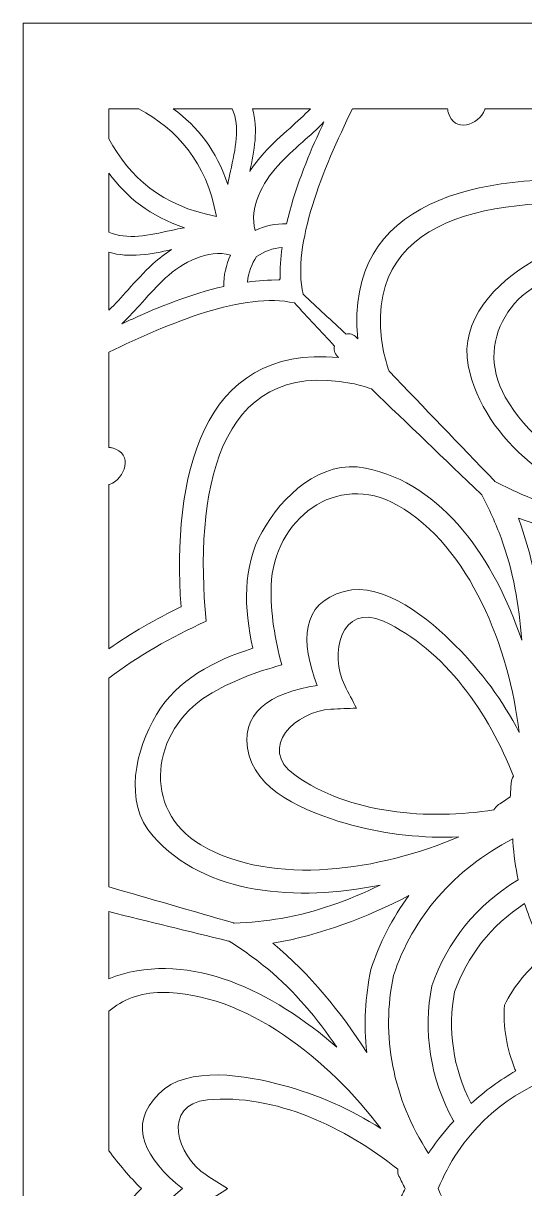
# Model space of a CAD drawing. Extents: x -175 to 692, y -400 to 112.
# Drawn here: x 324.8 to 360, y -113.3 to -31.5 of the extents above; entities that cross this region are included whole.
import ezdxf

# ---------------------------------------------------------------- set-up
doc = ezdxf.new("R2010")
doc.units = 0
doc.header["$MEASUREMENT"] = 0
doc.layers.add('Layer 1', color=7, linetype='Continuous', lineweight=0)

msp = doc.modelspace()

# ---------------------------------------------------------------- linework, layer by layer
at = {"layer": 'Layer 1'}
for points, knots in [([(477.9548339843749, -31.52850341796875), (477.9548339843749, -31.52850341796875), (476.6378173828124, -31.52850341796875), (476.6378173828124, -31.52850341796875), (476.6378173828124, -31.52850341796875), (471.6751708984374, -31.52850341796875), (471.6751708984374, -31.52850341796875), (471.6751708984374, -31.52850341796875), (470.9760131835937, -31.52850341796875), (470.9760131835937, -31.52850341796875), (470.9760131835937, -31.52850341796875), (465.9009399414062, -31.52850341796875), (465.9009399414062, -31.52850341796875), (465.9009399414062, -31.52850341796875), (464.5816040039062, -31.52850341796875), (464.5816040039062, -31.52850341796875), (464.5816040039062, -31.52850341796875), (464.1192016601562, -31.52850341796875), (464.1192016601562, -31.52850341796875), (464.1192016601562, -31.52850341796875), (462.3040161132812, -31.52850341796875), (462.3040161132812, -31.52850341796875), (462.3040161132812, -31.52850341796875), (461.60302734375, -31.52850341796875), (461.60302734375, -31.52850341796875), (461.60302734375, -31.52850341796875), (460.1153564453125, -31.52850341796875), (460.1153564453125, -31.52850341796875), (460.1153564453125, -31.52850341796875), (448.224853515625, -31.52850341796875), (448.224853515625, -31.52850341796875), (448.224853515625, -31.52850341796875), (445.6570434570312, -31.52850341796875), (445.6570434570312, -31.52850341796875), (445.6570434570312, -31.52850341796875), (437.7410278320312, -31.52850341796875), (437.7410278320312, -31.52850341796875), (437.7410278320312, -31.52850341796875), (431.7557373046875, -31.52850341796875), (431.7557373046875, -31.52850341796875), (431.7557373046875, -31.52850341796875), (429.1141967773437, -31.52850341796875), (429.1141967773437, -31.52850341796875), (429.1141967773437, -31.52850341796875), (427.935546875, -31.52850341796875), (427.935546875, -31.52850341796875), (427.935546875, -31.52850341796875), (426.8157348632812, -31.52850341796875), (426.8157348632812, -31.52850341796875), (426.8157348632812, -31.52850341796875), (424.8716430664062, -31.52850341796875), (424.8716430664062, -31.52850341796875), (424.8716430664062, -31.52850341796875), (409.9508666992187, -31.52850341796875), (409.9508666992187, -31.52850341796875), (409.9508666992187, -31.52850341796875), (406.7953491210937, -31.52850341796875), (406.7953491210937, -31.52850341796875), (406.7953491210937, -31.52850341796875), (406.4332885742187, -31.52850341796875), (406.4332885742187, -31.52850341796875), (406.4332885742187, -31.52850341796875), (403.27783203125, -31.52850341796875), (403.27783203125, -31.52850341796875), (403.27783203125, -31.52850341796875), (388.3571166992187, -31.52850341796875), (388.3571166992187, -31.52850341796875), (388.3571166992187, -31.52850341796875), (386.4130249023438, -31.52850341796875), (386.4130249023438, -31.52850341796875), (386.4130249023438, -31.52850341796875), (385.2931518554687, -31.52850341796875), (385.2931518554687, -31.52850341796875), (385.2931518554687, -31.52850341796875), (384.114501953125, -31.52850341796875), (384.114501953125, -31.52850341796875), (384.114501953125, -31.52850341796875), (381.472900390625, -31.52850341796875), (381.472900390625, -31.52850341796875), (381.472900390625, -31.52850341796875), (375.4876098632812, -31.52850341796875), (375.4876098632812, -31.52850341796875), (375.4876098632812, -31.52850341796875), (367.5716552734375, -31.52850341796875), (367.5716552734375, -31.52850341796875), (367.5716552734375, -31.52850341796875), (365.0037841796875, -31.52850341796875), (365.0037841796875, -31.52850341796875), (365.0037841796875, -31.52850341796875), (353.1133422851563, -31.52850341796875), (353.1133422851563, -31.52850341796875), (353.1133422851563, -31.52850341796875), (351.6256713867187, -31.52850341796875), (351.6256713867187, -31.52850341796875), (351.6256713867187, -31.52850341796875), (350.9246215820312, -31.52850341796875), (350.9246215820312, -31.52850341796875), (350.9246215820312, -31.52850341796875), (349.1094360351563, -31.52850341796875), (349.1094360351563, -31.52850341796875), (349.1094360351563, -31.52850341796875), (348.6470336914063, -31.52850341796875), (348.6470336914063, -31.52850341796875), (348.6470336914063, -31.52850341796875), (347.3279418945312, -31.52850341796875), (347.3279418945312, -31.52850341796875), (347.3279418945312, -31.52850341796875), (342.2523803710938, -31.52850341796875), (342.2523803710938, -31.52850341796875), (342.2523803710938, -31.52850341796875), (341.5540771484375, -31.52850341796875), (341.5540771484375, -31.52850341796875), (341.5540771484375, -31.52850341796875), (336.590576171875, -31.52850341796875), (336.590576171875, -31.52850341796875), (336.590576171875, -31.52850341796875), (335.2736206054688, -31.52850341796875), (335.2736206054688, -31.52850341796875), (335.2736206054688, -31.52850341796875), (324.8226318359375, -31.52850341796875), (324.8226318359375, -31.52850341796875), (324.8226318359375, -31.52850341796875), (324.8226318359375, -41.98126220703125), (324.8226318359375, -41.98126220703125), (324.8226318359375, -41.98126220703125), (324.8226318359375, -43.29833984375), (324.8226318359375, -43.29833984375), (324.8226318359375, -43.29833984375), (324.8226318359375, -48.26263427734375), (324.8226318359375, -48.26263427734375), (324.8226318359375, -48.26263427734375), (324.8226318359375, -48.95550537109375), (324.8226318359375, -48.95550537109375), (324.8226318359375, -48.95550537109375), (324.8226318359375, -54.03546142578125), (324.8226318359375, -54.03546142578125), (324.8226318359375, -54.03546142578125), (324.8226318359375, -55.363525390625), (324.8226318359375, -55.363525390625), (324.8226318359375, -55.363525390625), (324.8226318359375, -55.8160400390625), (324.8226318359375, -55.8160400390625), (324.8226318359375, -55.8160400390625), (324.8226318359375, -57.63134765625), (324.8226318359375, -57.63134765625), (324.8226318359375, -57.63134765625), (324.8226318359375, -58.333740234375), (324.8226318359375, -58.333740234375), (324.8226318359375, -58.333740234375), (324.8226318359375, -59.8214111328125), (324.8226318359375, -59.8214111328125), (324.8226318359375, -59.8214111328125), (324.8226318359375, -71.71142578125), (324.8226318359375, -71.71142578125), (324.8226318359375, -71.71142578125), (324.8226318359375, -74.27880859375), (324.8226318359375, -74.27880859375), (324.8226318359375, -74.27880859375), (324.8226318359375, -82.191162109375), (324.8226318359375, -82.191162109375), (324.8226318359375, -82.191162109375), (324.8226318359375, -88.18408203125001), (324.8226318359375, -88.18408203125001), (324.8226318359375, -88.18408203125001), (324.8226318359375, -90.822265625), (324.8226318359375, -90.822265625), (324.8226318359375, -90.822265625), (324.8226318359375, -92.00097656249999), (324.8226318359375, -92.00097656249999), (324.8226318359375, -92.00097656249999), (324.8226318359375, -93.11944580078124), (324.8226318359375, -93.11944580078124), (324.8226318359375, -93.11944580078124), (324.8226318359375, -95.06341552734374), (324.8226318359375, -95.06341552734374), (324.8226318359375, -95.06341552734374), (324.8226318359375, -109.98779296875), (324.8226318359375, -109.98779296875), (324.8226318359375, -109.98779296875), (324.8226318359375, -113.1428833007812), (324.8226318359375, -113.1428833007812), (324.8226318359375, -113.1428833007812), (324.8226318359375, -113.5004272460937), (324.8226318359375, -113.5004272460937), (324.8226318359375, -113.5004272460937), (324.8226318359375, -116.6556396484375), (324.8226318359375, -116.6556396484375), (324.8226318359375, -116.6556396484375), (324.8226318359375, -131.5799560546875), (324.8226318359375, -131.5799560546875), (324.8226318359375, -131.5799560546875), (324.8226318359375, -133.5239868164062), (324.8226318359375, -133.5239868164062), (324.8226318359375, -133.5239868164062), (324.8226318359375, -134.6424560546875), (324.8226318359375, -134.6424560546875), (324.8226318359375, -134.6424560546875), (324.8226318359375, -135.8212280273437), (324.8226318359375, -135.8212280273437), (324.8226318359375, -135.8212280273437), (324.8226318359375, -138.4593505859375), (324.8226318359375, -138.4593505859375), (324.8226318359375, -138.4593505859375), (324.8226318359375, -144.4522094726562), (324.8226318359375, -144.4522094726562), (324.8226318359375, -144.4522094726562), (324.8226318359375, -152.3645629882812), (324.8226318359375, -152.3645629882812), (324.8226318359375, -152.3645629882812), (324.8226318359375, -154.9320068359375), (324.8226318359375, -154.9320068359375), (324.8226318359375, -154.9320068359375), (324.8226318359375, -166.822021484375), (324.8226318359375, -166.822021484375), (324.8226318359375, -166.822021484375), (324.8226318359375, -168.3095703125), (324.8226318359375, -168.3095703125), (324.8226318359375, -168.3095703125), (324.8226318359375, -169.0120849609375), (324.8226318359375, -169.0120849609375), (324.8226318359375, -169.0120849609375), (324.8226318359375, -170.8272094726562), (324.8226318359375, -170.8272094726562), (324.8226318359375, -170.8272094726562), (324.8226318359375, -171.2891845703125), (324.8226318359375, -171.2891845703125), (324.8226318359375, -171.2891845703125), (324.8226318359375, -172.6072998046875), (324.8226318359375, -172.6072998046875), (324.8226318359375, -172.6072998046875), (324.8226318359375, -177.6876831054687), (324.8226318359375, -177.6876831054687), (324.8226318359375, -177.6876831054687), (324.8226318359375, -178.380615234375), (324.8226318359375, -178.380615234375), (324.8226318359375, -178.380615234375), (324.8226318359375, -183.34521484375), (324.8226318359375, -183.34521484375), (324.8226318359375, -183.34521484375), (324.8226318359375, -184.6723022460937), (324.8226318359375, -184.6723022460937), (324.8226318359375, -184.6723022460937), (324.8226318359375, -195.1185302734375), (324.8226318359375, -195.1185302734375), (324.8226318359375, -195.1185302734375), (335.273681640625, -195.1185302734375), (335.273681640625, -195.1185302734375), (335.273681640625, -195.1185302734375), (336.590576171875, -195.1185302734375), (336.590576171875, -195.1185302734375), (336.590576171875, -195.1185302734375), (341.551025390625, -195.1185302734375), (341.551025390625, -195.1185302734375), (341.551025390625, -195.1185302734375), (342.2598266601562, -195.1185302734375), (342.2598266601562, -195.1185302734375), (342.2598266601562, -195.1185302734375), (347.3278198242188, -195.1185302734375), (347.3278198242188, -195.1185302734375), (347.3278198242188, -195.1185302734375), (348.6467895507812, -195.1185302734375), (348.6467895507812, -195.1185302734375), (348.6467895507812, -195.1185302734375), (349.1112060546875, -195.1185302734375), (349.1112060546875, -195.1185302734375), (349.1112060546875, -195.1185302734375), (350.9263305664063, -195.1185302734375), (350.9263305664063, -195.1185302734375), (350.9263305664063, -195.1185302734375), (351.623779296875, -195.1185302734375), (351.623779296875, -195.1185302734375), (351.623779296875, -195.1185302734375), (353.1114501953125, -195.1185302734375), (353.1114501953125, -195.1185302734375), (353.1114501953125, -195.1185302734375), (365.0033569335938, -195.1185302734375), (365.0033569335938, -195.1185302734375), (365.0033569335938, -195.1185302734375), (367.5719604492187, -195.1185302734375), (367.5719604492187, -195.1185302734375), (367.5719604492187, -195.1185302734375), (375.496826171875, -195.1185302734375), (375.496826171875, -195.1185302734375), (375.496826171875, -195.1185302734375), (381.4638061523437, -195.1185302734375), (381.4638061523437, -195.1185302734375), (381.4638061523437, -195.1185302734375), (384.1137084960937, -195.1185302734375), (384.1137084960937, -195.1185302734375), (384.1137084960937, -195.1185302734375), (385.2919921875, -195.1185302734375), (385.2919921875, -195.1185302734375), (385.2919921875, -195.1185302734375), (386.4151000976562, -195.1185302734375), (386.4151000976562, -195.1185302734375), (386.4151000976562, -195.1185302734375), (388.3595581054688, -195.1185302734375), (388.3595581054688, -195.1185302734375), (388.3595581054688, -195.1185302734375), (403.2716674804687, -195.1185302734375), (403.2716674804687, -195.1185302734375), (403.2716674804687, -195.1185302734375), (406.4277954101562, -195.1185302734375), (406.4277954101562, -195.1185302734375), (406.4277954101562, -195.1185302734375), (406.8008422851562, -195.1185302734375), (406.8008422851562, -195.1185302734375), (406.8008422851562, -195.1185302734375), (409.9569702148437, -195.1185302734375), (409.9569702148437, -195.1185302734375), (409.9569702148437, -195.1185302734375), (424.8692016601562, -195.1185302734375), (424.8692016601562, -195.1185302734375), (424.8692016601562, -195.1185302734375), (426.8136596679688, -195.1185302734375), (426.8136596679688, -195.1185302734375), (426.8136596679688, -195.1185302734375), (427.9366455078124, -195.1185302734375), (427.9366455078124, -195.1185302734375), (427.9366455078124, -195.1185302734375), (429.1150512695312, -195.1185302734375), (429.1150512695312, -195.1185302734375), (429.1150512695312, -195.1185302734375), (431.7648315429687, -195.1185302734375), (431.7648315429687, -195.1185302734375), (431.7648315429687, -195.1185302734375), (437.7318725585937, -195.1185302734375), (437.7318725585937, -195.1185302734375), (437.7318725585937, -195.1185302734375), (445.65673828125, -195.1185302734375), (445.65673828125, -195.1185302734375), (445.65673828125, -195.1185302734375), (448.2252807617187, -195.1185302734375), (448.2252807617187, -195.1185302734375), (448.2252807617187, -195.1185302734375), (460.1172485351562, -195.1185302734375), (460.1172485351562, -195.1185302734375), (460.1172485351562, -195.1185302734375), (461.6049194335937, -195.1185302734375), (461.6049194335937, -195.1185302734375), (461.6049194335937, -195.1185302734375), (462.3023071289062, -195.1185302734375), (462.3023071289062, -195.1185302734375), (462.3023071289062, -195.1185302734375), (464.1175537109375, -195.1185302734375), (464.1175537109375, -195.1185302734375), (464.1175537109375, -195.1185302734375), (464.5819091796875, -195.1185302734375), (464.5819091796875, -195.1185302734375), (464.5819091796875, -195.1185302734375), (465.9010620117187, -195.1185302734375), (465.9010620117187, -195.1185302734375), (465.9010620117187, -195.1185302734375), (470.9685668945312, -195.1185302734375), (470.9685668945312, -195.1185302734375), (470.9685668945312, -195.1185302734375), (471.6782836914062, -195.1185302734375), (471.6782836914062, -195.1185302734375), (471.6782836914062, -195.1185302734375), (476.6381225585937, -195.1185302734375), (476.6381225585937, -195.1185302734375), (476.6381225585937, -195.1185302734375), (477.955078125, -195.1185302734375), (477.955078125, -195.1185302734375), (477.955078125, -195.1185302734375), (488.4126586914062, -195.1185302734375), (488.4126586914062, -195.1185302734375), (488.4126586914062, -195.1185302734375), (488.4126586914062, -184.671875), (488.4126586914062, -184.671875), (488.4126586914062, -184.671875), (488.4126586914062, -183.3447875976562), (488.4126586914062, -183.3447875976562), (488.4126586914062, -183.3447875976562), (488.4126586914062, -178.3880004882812), (488.4126586914062, -178.3880004882812), (488.4126586914062, -178.3880004882812), (488.4126586914062, -177.67431640625), (488.4126586914062, -177.67431640625), (488.4126586914062, -177.67431640625), (488.4126586914062, -172.6073608398437), (488.4126586914062, -172.6073608398437), (488.4126586914062, -172.6073608398437), (488.4126586914062, -171.2896118164062), (488.4126586914062, -171.2896118164062), (488.4126586914062, -171.2896118164062), (488.4126586914062, -170.82421875), (488.4126586914062, -170.82421875), (488.4126586914062, -170.82421875), (488.4126586914062, -169.009033203125), (488.4126586914062, -169.009033203125), (488.4126586914062, -169.009033203125), (488.4126586914062, -168.3130493164062), (488.4126586914062, -168.3130493164062), (488.4126586914062, -168.3130493164062), (488.4126586914062, -166.8253784179687), (488.4126586914062, -166.8253784179687), (488.4126586914062, -166.8253784179687), (488.4126586914062, -154.932861328125), (488.4126586914062, -154.932861328125), (488.4126586914062, -154.932861328125), (488.4126586914062, -152.364013671875), (488.4126586914062, -152.364013671875), (488.4126586914062, -152.364013671875), (488.4126586914062, -144.4352416992187), (488.4126586914062, -144.4352416992187), (488.4126586914062, -144.4352416992187), (488.4126586914062, -138.4760131835937), (488.4126586914062, -138.4760131835937), (488.4126586914062, -138.4760131835937), (488.4126586914062, -135.8226928710937), (488.4126586914062, -135.8226928710937), (488.4126586914062, -135.8226928710937), (488.4126586914062, -134.64453125), (488.4126586914062, -134.64453125), (488.4126586914062, -134.64453125), (488.4126586914062, -133.5202026367187), (488.4126586914062, -133.5202026367187), (488.4126586914062, -133.5202026367187), (488.4126586914062, -131.5755004882812), (488.4126586914062, -131.5755004882812), (488.4126586914062, -131.5755004882812), (488.4126586914062, -116.6668701171875), (488.4126586914062, -116.6668701171875), (488.4126586914062, -116.6668701171875), (488.4126586914062, -113.5104370117187), (488.4126586914062, -113.5104370117187), (488.4126586914062, -113.5104370117187), (488.4126586914062, -113.1329956054687), (488.4126586914062, -113.1329956054687), (488.4126586914062, -113.1329956054687), (488.4126586914062, -109.9765625), (488.4126586914062, -109.9765625), (488.4126586914062, -109.9765625), (488.4126586914062, -95.06787109375), (488.4126586914062, -95.06787109375), (488.4126586914062, -95.06787109375), (488.4126586914062, -93.12322998046875), (488.4126586914062, -93.12322998046875), (488.4126586914062, -93.12322998046875), (488.4126586914062, -91.9989013671875), (488.4126586914062, -91.9989013671875), (488.4126586914062, -91.9989013671875), (488.4126586914062, -90.82073974609375), (488.4126586914062, -90.82073974609375), (488.4126586914062, -90.82073974609375), (488.4126586914062, -88.16741943359375), (488.4126586914062, -88.16741943359375), (488.4126586914062, -88.16741943359375), (488.4126586914062, -82.20812988281251), (488.4126586914062, -82.20812988281251), (488.4126586914062, -82.20812988281251), (488.4126586914062, -74.27935791015625), (488.4126586914062, -74.27935791015625), (488.4126586914062, -74.27935791015625), (488.4126586914062, -71.71051025390625), (488.4126586914062, -71.71051025390625), (488.4126586914062, -71.71051025390625), (488.4126586914062, -59.8179931640625), (488.4126586914062, -59.8179931640625), (488.4126586914062, -59.8179931640625), (488.4126586914062, -58.330322265625), (488.4126586914062, -58.330322265625), (488.4126586914062, -58.330322265625), (488.4126586914062, -57.6343994140625), (488.4126586914062, -57.6343994140625), (488.4126586914062, -57.6343994140625), (488.4126586914062, -55.81915283203125), (488.4126586914062, -55.81915283203125), (488.4126586914062, -55.81915283203125), (488.4126586914062, -55.36328125), (488.4126586914062, -55.36328125), (488.4126586914062, -55.36328125), (488.4126586914062, -54.03515625), (488.4126586914062, -54.03515625), (488.4126586914062, -54.03515625), (488.4126586914062, -48.96923828125), (488.4126586914062, -48.96923828125), (488.4126586914062, -48.96923828125), (488.4126586914062, -48.2552490234375), (488.4126586914062, -48.2552490234375), (488.4126586914062, -48.2552490234375), (488.4126586914062, -43.29779052734375), (488.4126586914062, -43.29779052734375), (488.4126586914062, -43.29779052734375), (488.4126586914062, -41.98138427734375), (488.4126586914062, -41.98138427734375), (488.4126586914062, -41.98138427734375), (488.4126586914062, -31.52850341796875), (488.4126586914062, -31.52850341796875), (488.4126586914062, -31.52850341796875), (477.9548339843749, -31.52850341796875), (477.9548339843749, -31.52850341796875)], [0, 0, 0, 0, 1, 1, 1, 2, 2, 2, 3, 3, 3, 4, 4, 4, 5, 5, 5, 6, 6, 6, 7, 7, 7, 8, 8, 8, 9, 9, 9, 10, 10, 10, 11, 11, 11, 12, 12, 12, 13, 13, 13, 14, 14, 14, 15, 15, 15, 16, 16, 16, 17, 17, 17, 18, 18, 18, 19, 19, 19, 20, 20, 20, 21, 21, 21, 22, 22, 22, 23, 23, 23, 24, 24, 24, 25, 25, 25, 26, 26, 26, 27, 27, 27, 28, 28, 28, 29, 29, 29, 30, 30, 30, 31, 31, 31, 32, 32, 32, 33, 33, 33, 34, 34, 34, 35, 35, 35, 36, 36, 36, 37, 37, 37, 38, 38, 38, 39, 39, 39, 40, 40, 40, 41, 41, 41, 42, 42, 42, 43, 43, 43, 44, 44, 44, 45, 45, 45, 46, 46, 46, 47, 47, 47, 48, 48, 48, 49, 49, 49, 50, 50, 50, 51, 51, 51, 52, 52, 52, 53, 53, 53, 54, 54, 54, 55, 55, 55, 56, 56, 56, 57, 57, 57, 58, 58, 58, 59, 59, 59, 60, 60, 60, 61, 61, 61, 62, 62, 62, 63, 63, 63, 64, 64, 64, 65, 65, 65, 66, 66, 66, 67, 67, 67, 68, 68, 68, 69, 69, 69, 70, 70, 70, 71, 71, 71, 72, 72, 72, 73, 73, 73, 74, 74, 74, 75, 75, 75, 76, 76, 76, 77, 77, 77, 78, 78, 78, 79, 79, 79, 80, 80, 80, 81, 81, 81, 82, 82, 82, 83, 83, 83, 84, 84, 84, 85, 85, 85, 86, 86, 86, 87, 87, 87, 88, 88, 88, 89, 89, 89, 90, 90, 90, 91, 91, 91, 92, 92, 92, 93, 93, 93, 94, 94, 94, 95, 95, 95, 96, 96, 96, 97, 97, 97, 98, 98, 98, 99, 99, 99, 100, 100, 100, 101, 101, 101, 102, 102, 102, 103, 103, 103, 104, 104, 104, 105, 105, 105, 106, 106, 106, 107, 107, 107, 108, 108, 108, 109, 109, 109, 110, 110, 110, 111, 111, 111, 112, 112, 112, 113, 113, 113, 114, 114, 114, 115, 115, 115, 116, 116, 116, 117, 117, 117, 118, 118, 118, 119, 119, 119, 120, 120, 120, 121, 121, 121, 122, 122, 122, 123, 123, 123, 124, 124, 124, 125, 125, 125, 126, 126, 126, 127, 127, 127, 128, 128, 128, 129, 129, 129, 130, 130, 130, 131, 131, 131, 132, 132, 132, 133, 133, 133, 134, 134, 134, 135, 135, 135, 136, 136, 136, 137, 137, 137, 138, 138, 138, 139, 139, 139, 140, 140, 140, 141, 141, 141, 142, 142, 142, 143, 143, 143, 144, 144, 144, 145, 145, 145, 146, 146, 146, 147, 147, 147, 148, 148, 148, 149, 149, 149, 150, 150, 150, 151, 151, 151, 152, 152, 152, 153, 153, 153, 154, 154, 154, 155, 155, 155, 156, 156, 156, 157, 157, 157, 158, 158, 158, 159, 159, 159, 160, 160, 160, 161, 161, 161, 162, 162, 162, 163, 163, 163, 164, 164, 164, 164]), ([(330.8226318359375, -37.52850341796875), (330.8226318359375, -37.52850341796875), (332.9217529296875, -37.52850341796875), (332.9217529296875, -37.52850341796875), (335.6102905273437, -38.97454833984375), (337.647216796875, -41.2291259765625), (338.3736572265625, -45.0810546875), (338.3736572265625, -45.0810546875), (338.3735961914063, -45.08099365234374), (338.3735961914063, -45.08099365234374), (334.5230102539062, -44.35479736328125), (332.268798828125, -42.319091796875), (330.8226318359375, -39.63189697265625), (330.8226318359375, -39.63189697265625), (330.8226318359375, -37.52850341796875), (330.8226318359375, -37.52850341796875)], [0, 0, 0, 0, 1, 1, 1, 2, 2, 2, 3, 3, 3, 4, 4, 4, 5, 5, 5, 5]), ([(339.48046875, -37.52850341796875), (340.0413208007813, -38.79901123046875), (339.6987915039062, -40.37371826171875), (339.3569946289062, -41.902099609375), (339.3569946289062, -41.902099609375), (339.286865234375, -42.21697998046875), (339.286865234375, -42.21697998046875), (339.2393798828125, -42.43157958984375), (339.2071533203125, -42.6326904296875), (339.171142578125, -42.837158203125), (338.3782958984375, -40.451416015625), (337.0328369140625, -38.76776123046875), (335.3377685546875, -37.52850341796875), (335.3377685546875, -37.52850341796875), (339.48046875, -37.52850341796875), (339.48046875, -37.52850341796875)], [0, 0, 0, 0, 1, 1, 1, 2, 2, 2, 3, 3, 3, 4, 4, 4, 5, 5, 5, 5]), ([(344.965576171875, -37.52850341796875), (344.5179443359375, -37.98736572265625), (344.0347900390625, -38.4267578125), (343.5311889648438, -38.87744140625), (342.91943359375, -39.42529296875), (342.2869262695312, -39.99151611328125), (341.7142944335938, -40.61718749999999), (341.3250732421875, -41.04254150390625), (340.9884643554688, -41.48187255859375), (340.706787109375, -41.92822265624999), (341.02099609375, -40.5123291015625), (341.3154907226563, -38.96368408203125), (340.8897705078125, -37.52850341796875), (340.8897705078125, -37.52850341796875), (344.965576171875, -37.52850341796875), (344.965576171875, -37.52850341796875)], [0, 0, 0, 0, 1, 1, 1, 2, 2, 2, 3, 3, 3, 4, 4, 4, 5, 5, 5, 5]), ([(354.5867919921875, -37.52850341796875), (354.5963745117187, -37.60858154296875), (354.5966186523437, -37.683837890625), (354.6192016601562, -37.77032470703125), (355.013671875, -39.282470703125), (356.7893676757813, -38.6773681640625), (357.1903076171875, -37.58154296875), (357.1973266601562, -37.56231689453125), (357.1927490234375, -37.547119140625), (357.197998046875, -37.52850341796875), (357.197998046875, -37.52850341796875), (368.724609375, -37.52850341796875), (368.724609375, -37.52850341796875), (367.629638671875, -39.0914306640625), (366.6438598632812, -40.8212890625), (365.77734375, -42.59002685546875), (365.77734375, -42.59002685546875), (365.7796020507813, -42.5938720703125), (365.7796020507813, -42.5938720703125), (356.8261108398437, -41.9830322265625), (347.336181640625, -43.91522216796874), (348.2879028320312, -53.66656494140625), (348.2587280273437, -53.6361083984375), (348.2294921875, -53.605712890625), (348.2002563476563, -53.5753173828125), (347.9746704101562, -53.3404541015625), (347.7098999023437, -53.28875732421875), (347.4715576171875, -53.35003662109375), (346.4636840820312, -52.4150390625), (345.4558715820312, -51.48004150390625), (344.4480590820313, -50.54498291015625), (343.6600952148438, -47.025634765625), (345.8338012695313, -41.76397705078125), (347.909912109375, -37.52850341796875), (347.909912109375, -37.52850341796875), (354.5867919921875, -37.52850341796875), (354.5867919921875, -37.52850341796875)], [0, 0, 0, 0, 1, 1, 1, 2, 2, 2, 3, 3, 3, 4, 4, 4, 5, 5, 5, 6, 6, 6, 7, 7, 7, 8, 8, 8, 9, 9, 9, 10, 10, 10, 11, 11, 11, 12, 12, 12, 12]), ([(366.7923583984375, -44.3480224609375), (367.9071044921875, -41.921142578125), (369.2513427734375, -39.5205078125), (370.7874145507812, -37.52850341796875), (370.7874145507812, -37.52850341796875), (385.4307861328125, -37.52850341796875), (385.4307861328125, -37.52850341796875), (386.2740478515625, -40.44140624999999), (387.1173095703125, -43.354248046875), (387.9605102539063, -46.26715087890625), (387.9661254882813, -46.2864990234375), (387.9752197265625, -46.3018798828125), (387.9817504882812, -46.32025146484375), (387.9415283203125, -47.453369140625), (387.8244018554688, -48.5687255859375), (387.6431884765625, -49.62542724609375), (387.2283935546875, -52.04345703125), (386.38330078125, -54.352783203125), (385.3064575195313, -56.56866455078125), (386.4730224609375, -50.725830078125), (386.0352172851563, -44.32019042968749), (381.8636474609375, -40.62774658203125), (379.46484375, -38.50439453125), (375.7781372070312, -39.4215087890625), (373.3402099609375, -40.87017822265624), (370.8932495117188, -42.3240966796875), (369.5496826171875, -44.896728515625), (368.6868896484375, -47.62945556640625), (365.8888549804688, -47.01031494140624), (362.9891967773438, -46.8875732421875), (360.5065307617187, -48.2796630859375), (358.032958984375, -49.66668701171875), (355.3954467773437, -52.40087890625), (356.0348510742187, -55.5400390625), (357.1468505859375, -60.99884033203125), (362.4752197265625, -64.58087158203125), (368.1185302734375, -66.49200439453125), (365.6611328125, -66.31658935546875), (363.2387084960937, -65.89385986328125), (360.9373779296875, -65.0440673828125), (359.9315795898438, -64.67266845703125), (358.9071655273437, -64.2164306640625), (357.90576171875, -63.68475341796875), (357.8931274414062, -63.66986083984375), (357.8843383789063, -63.654296875), (357.8703002929688, -63.63970947265625), (355.4080200195313, -61.07696533203125), (352.9457397460938, -58.51434326171875), (350.4834594726562, -55.95159912109375), (350.3280639648437, -55.50567626953125), (350.1920166015625, -55.05035400390625), (350.0999755859375, -54.57513427734375), (348.2432250976562, -44.98846435546875), (358.0272827148438, -43.53100585937499), (366.7929077148437, -44.3489990234375), (366.7929077148437, -44.3489990234375), (366.7923583984375, -44.3480224609375), (366.7923583984375, -44.3480224609375)], [0, 0, 0, 0, 1, 1, 1, 2, 2, 2, 3, 3, 3, 4, 4, 4, 5, 5, 5, 6, 6, 6, 7, 7, 7, 8, 8, 8, 9, 9, 9, 10, 10, 10, 11, 11, 11, 12, 12, 12, 13, 13, 13, 14, 14, 14, 15, 15, 15, 16, 16, 16, 17, 17, 17, 18, 18, 18, 19, 19, 19, 19]), ([(342.6903686523437, -41.51025390625), (343.218505859375, -40.93304443359374), (343.7989501953125, -40.41333007812499), (344.4136352539063, -39.86328125), (344.9181518554687, -39.41168212890625), (345.4287719726563, -38.94744873046875), (345.913330078125, -38.4505615234375), (345.793701171875, -38.709716796875), (345.674072265625, -38.9688720703125), (345.5543823242188, -39.22802734375), (344.7579956054688, -40.95281982421875), (343.83203125, -43.25085449218749), (343.2919311523438, -45.5931396484375), (342.5144653320312, -45.58300781249999), (341.7662353515625, -45.75042724609375), (341.089111328125, -46.06298828125), (340.6505126953125, -44.48577880859375), (341.6040649414063, -42.69769287109375), (342.6903686523437, -41.51025390625)], [0, 0, 0, 0, 1, 1, 1, 2, 2, 2, 3, 3, 3, 4, 4, 4, 5, 5, 5, 6, 6, 6, 6]), ([(381.9192504882813, -62.09002685546875), (382.0325317382812, -59.57647705078125), (381.7651977539063, -57.0928955078125), (381.0944213867188, -54.58544921875), (380.4391479492188, -52.13543701171875), (379.0377807617188, -48.1319580078125), (376.241455078125, -47.38262939453124), (373.1741943359375, -46.56079101562499), (371.809326171875, -48.8887939453125), (371.2965087890625, -52.14947509765625), (368.2163696289062, -50.9632568359375), (365.5177612304687, -50.98126220703125), (364.6959228515625, -54.04852294921875), (363.9465942382813, -56.8448486328125), (366.7130737304688, -60.0601806640625), (368.5072021484375, -61.85272216796875), (370.3433837890625, -63.687255859375), (372.3604125976562, -65.16058349609375), (374.5938720703125, -66.31927490234375), (368.6846313476562, -65.6011962890625), (361.55908203125, -62.8955078125), (358.6365356445313, -57.76348876953125), (356.2154541015625, -53.51202392578125), (359.6600341796875, -49.06298828125), (364.29248046875, -48.92218017578125), (366.2232055664063, -48.86346435546875), (368.0538330078125, -49.177978515625), (369.8595581054687, -49.66058349609375), (369.8595581054687, -49.66058349609375), (369.859619140625, -49.66058349609375), (369.859619140625, -49.66058349609375), (370.344482421875, -47.85546875), (370.9874267578125, -46.11285400390625), (372.003662109375, -44.4700927734375), (374.4418334960938, -40.52874755859375), (380.01708984375, -39.7701416015625), (382.4884033203125, -43.9925537109375), (385.4716186523437, -49.089599609375), (384.2520141601562, -56.61346435546875), (381.9192504882813, -62.09002685546875)], [0, 0, 0, 0, 1, 1, 1, 2, 2, 2, 3, 3, 3, 4, 4, 4, 5, 5, 5, 6, 6, 6, 7, 7, 7, 8, 8, 8, 9, 9, 9, 10, 10, 10, 11, 11, 11, 12, 12, 12, 13, 13, 13, 13]), ([(336.1295166015625, -45.87841796874999), (335.9251708984375, -45.91448974609375), (335.72412109375, -45.94677734374999), (335.5096435546875, -45.9942626953125), (335.5096435546875, -45.9942626953125), (335.1947021484375, -46.0643310546875), (335.1947021484375, -46.0643310546875), (333.6669311523437, -46.40576171874999), (332.0932006835938, -46.7486572265625), (330.8226318359375, -46.18841552734375), (330.8226318359375, -46.18841552734375), (330.8226318359375, -42.04730224609375), (330.8226318359375, -42.04730224609375), (332.0616455078125, -43.74139404296875), (333.744873046875, -45.0859375), (336.1295166015625, -45.87841796874999)], [0, 0, 0, 0, 1, 1, 1, 2, 2, 2, 3, 3, 3, 4, 4, 4, 5, 5, 5, 5]), ([(330.8226318359375, -47.59759521484375), (332.2571411132813, -48.0225830078125), (333.8052368164063, -47.728271484375), (335.2208862304688, -47.4141845703125), (334.7747802734375, -47.69586181640625), (334.335205078125, -48.03240966796875), (333.9100952148438, -48.421630859375), (333.2841186523438, -48.99432373046875), (332.7178955078125, -49.62677001953125), (332.1700439453125, -50.238525390625), (331.7198486328125, -50.7415771484375), (331.2809448242187, -51.22430419921875), (330.8226318359375, -51.6715087890625), (330.8226318359375, -51.6715087890625), (330.8226318359375, -47.59759521484375), (330.8226318359375, -47.59759521484375)], [0, 0, 0, 0, 1, 1, 1, 2, 2, 2, 3, 3, 3, 4, 4, 4, 5, 5, 5, 5]), ([(339.3555297851563, -47.7965087890625), (339.0430297851562, -48.4736328125), (338.8756103515625, -49.22186279296875), (338.8857421875, -49.999267578125), (336.5435180664062, -50.53936767578125), (334.2454833984375, -51.46533203125), (332.5206298828125, -52.26171875), (332.261474609375, -52.38134765625), (332.0023193359375, -52.50103759765625), (331.7431640625, -52.62066650390625), (332.2401123046875, -52.1361083984375), (332.7042846679688, -51.62554931640625), (333.1558837890625, -51.12103271484375), (333.7059936523437, -50.50634765625), (334.2257080078125, -49.9259033203125), (334.80322265625, -49.39776611328125), (335.9902954101563, -48.3114013671875), (337.7786865234375, -47.358154296875), (339.3555297851563, -47.7965087890625)], [0, 0, 0, 0, 1, 1, 1, 2, 2, 2, 3, 3, 3, 4, 4, 4, 5, 5, 5, 6, 6, 6, 6]), ([(341.1922607421875, -47.899658203125), (341.70654296875, -47.53564453125), (342.3214111328125, -47.3167724609375), (342.9818115234375, -47.26336669921875), (342.8761596679688, -48.0164794921875), (342.8215942382812, -48.76116943359375), (342.8394165039062, -49.4794921875), (342.820556640625, -49.48291015625), (342.8015747070312, -49.48565673828125), (342.7830810546875, -49.49041748046875), (342.7783203125, -49.50897216796875), (342.7755737304687, -49.52789306640625), (342.7720947265625, -49.5467529296875), (342.0537719726563, -49.5289306640625), (341.30908203125, -49.58349609375), (340.5560302734375, -49.68914794921875), (340.6094360351563, -49.02874755859375), (340.8282470703125, -48.4139404296875), (341.1922607421875, -47.899658203125)], [0, 0, 0, 0, 1, 1, 1, 2, 2, 2, 3, 3, 3, 4, 4, 4, 5, 5, 5, 6, 6, 6, 6]), ([(330.8226318359375, -63.9051513671875), (330.8407592773438, -63.9000244140625), (330.85546875, -63.904541015625), (330.8741455078125, -63.897705078125), (331.969970703125, -63.4967041015625), (332.5750732421875, -61.72100830078125), (331.06298828125, -61.3265380859375), (330.97705078125, -61.30413818359375), (330.9022827148437, -61.303955078125), (330.8226318359375, -61.2943115234375), (330.8226318359375, -61.2943115234375), (330.8226318359375, -54.61663818359375), (330.8226318359375, -54.61663818359375), (335.0579223632812, -52.540771484375), (340.3187866210938, -50.36761474609375), (343.837646484375, -51.1553955078125), (344.7726440429688, -52.16326904296875), (345.7076416015625, -53.17108154296875), (346.6426391601562, -54.178955078125), (346.5813598632812, -54.41729736328125), (346.6331176757813, -54.6820068359375), (346.867919921875, -54.90765380859375), (346.8983154296875, -54.9368896484375), (346.9287109375, -54.966064453125), (346.9591064453125, -54.99530029296875), (337.207763671875, -54.04364013671875), (335.275634765625, -63.533447265625), (335.886474609375, -72.48699951171875), (335.886474609375, -72.48699951171875), (335.8826293945313, -72.4847412109375), (335.8826293945313, -72.4847412109375), (334.114501953125, -73.3509521484375), (332.3851928710937, -74.33636474609375), (330.8226318359375, -75.430908203125), (330.8226318359375, -75.430908203125), (330.8226318359375, -63.9051513671875), (330.8226318359375, -63.9051513671875)], [0, 0, 0, 0, 1, 1, 1, 2, 2, 2, 3, 3, 3, 4, 4, 4, 5, 5, 5, 6, 6, 6, 7, 7, 7, 8, 8, 8, 9, 9, 9, 10, 10, 10, 11, 11, 11, 12, 12, 12, 12]), ([(356.932373046875, -64.57763671875), (356.9468994140625, -64.5916748046875), (356.9624633789063, -64.60040283203125), (356.9773559570312, -64.613037109375), (357.509033203125, -65.61444091796875), (357.9652709960937, -66.63897705078125), (358.336669921875, -67.64471435546875), (359.1865234375, -69.94610595703125), (359.6093139648437, -72.36859130859375), (359.78466796875, -74.8260498046875), (357.87353515625, -69.18267822265625), (354.29150390625, -63.85418701171875), (348.8326416015625, -62.7421875), (345.6935424804687, -62.102783203125), (342.9593505859375, -64.7403564453125), (341.5723266601562, -67.21392822265625), (340.18017578125, -69.696533203125), (340.3029174804688, -72.59625244140625), (340.922119140625, -75.39422607421875), (338.1893920898438, -76.25701904296875), (335.6167602539063, -77.60064697265625), (334.162841796875, -80.04754638671874), (332.714111328125, -82.48553466796876), (331.7970581054688, -86.17218017578125), (333.9203491210938, -88.57104492187501), (337.61279296875, -92.74255371093749), (344.0184326171875, -93.18041992187501), (349.8612670898438, -92.01385498046875), (347.6453857421875, -93.09069824218751), (345.3360595703125, -93.93579101562499), (342.9180908203125, -94.35052490234374), (341.861328125, -94.53173828125001), (340.7460327148438, -94.64886474609375), (339.6129150390625, -94.6890869140625), (339.5945434570312, -94.68255615234374), (339.5792236328125, -94.6734619140625), (339.5597534179688, -94.66784667968751), (336.6474609375, -93.82476806640625), (333.7349853515625, -92.98162841796875), (330.8226318359375, -92.13854980468751), (330.8226318359375, -92.13854980468751), (330.8226318359375, -77.49365234375), (330.8226318359375, -77.49365234375), (332.8143310546875, -75.95806884765625), (335.21435546875, -74.61419677734375), (337.6406860351563, -73.499755859375), (337.6406860351563, -73.499755859375), (337.6416015625, -73.500244140625), (337.6416015625, -73.500244140625), (336.8236694335938, -64.734619140625), (338.2811279296875, -54.9505615234375), (347.8677368164063, -56.80731201171875), (348.3429565429688, -56.89935302734375), (348.79833984375, -57.035400390625), (349.2442626953125, -57.1907958984375), (351.8069458007813, -59.65313720703125), (354.3696899414062, -62.1153564453125), (356.932373046875, -64.57763671875)], [0, 0, 0, 0, 1, 1, 1, 2, 2, 2, 3, 3, 3, 4, 4, 4, 5, 5, 5, 6, 6, 6, 7, 7, 7, 8, 8, 8, 9, 9, 9, 10, 10, 10, 11, 11, 11, 12, 12, 12, 13, 13, 13, 14, 14, 14, 15, 15, 15, 16, 16, 16, 17, 17, 17, 18, 18, 18, 19, 19, 19, 19]), ([(342.2147827148438, -70.99981689453125), (342.3556518554688, -66.36737060546875), (346.8046264648438, -62.92279052734375), (351.05615234375, -65.3438720703125), (356.1881713867188, -68.26641845703125), (358.893798828125, -75.3919677734375), (359.6118774414062, -81.30120849609374), (358.4532470703125, -79.06781005859375), (356.9799194335938, -77.05078125), (355.1453857421875, -75.21453857421875), (353.352783203125, -73.42047119140625), (350.137451171875, -70.65399169921875), (347.3411865234375, -71.40325927734375), (344.2738647460938, -72.22509765625), (344.255859375, -74.9237060546875), (345.4420776367188, -78.00390625), (342.181396484375, -78.5167236328125), (339.8534545898438, -79.881591796875), (340.67529296875, -82.94885253906249), (341.424560546875, -85.74517822265624), (345.4280395507812, -87.14648437500001), (347.8780517578125, -87.80181884765625), (350.3855590820312, -88.47253417968749), (352.8690795898437, -88.73986816406249), (355.3826293945312, -88.62664794921874), (349.9060668945312, -90.95941162109374), (342.3822631835938, -92.17901611328125), (337.2852172851562, -89.19580078124999), (333.0628051757813, -86.72442626953126), (333.8213500976562, -81.14923095703124), (337.7627563476563, -78.71099853515625), (339.405517578125, -77.69476318359375), (341.1480712890625, -77.05181884765625), (342.9531860351563, -76.56695556640625), (342.9531860351563, -76.56695556640625), (342.9533081054688, -76.56695556640625), (342.9533081054688, -76.56695556640625), (342.4706420898437, -74.76123046875), (342.1561279296875, -72.93060302734375), (342.2147827148438, -70.99981689453125)], [0, 0, 0, 0, 1, 1, 1, 2, 2, 2, 3, 3, 3, 4, 4, 4, 5, 5, 5, 6, 6, 6, 7, 7, 7, 8, 8, 8, 9, 9, 9, 10, 10, 10, 11, 11, 11, 12, 12, 12, 13, 13, 13, 13]), ([(364.5935668945313, -71.3009033203125), (363.273681640625, -72.74639892578125), (362.206787109375, -74.39300537109375), (361.4275512695312, -76.18609619140625), (361.2676391601563, -72.81512451171875), (360.742919921875, -69.49346923828125), (359.5518188476563, -66.25921630859375), (362.7861328125, -67.45025634765625), (366.1078491210937, -67.97503662109375), (369.4788208007813, -68.13494873046875), (367.6856689453125, -68.9141845703125), (366.0390014648438, -69.9810791015625), (364.5935668945313, -71.3009033203125)], [0, 0, 0, 0, 1, 1, 1, 2, 2, 2, 3, 3, 3, 4, 4, 4, 4]), ([(347.3665161132812, -78.0064697265625), (346.2498168945312, -75.84002685546875), (347.1138305664063, -72.1480712890625), (350.0863647460938, -73.49462890625), (354.391845703125, -75.44488525390625), (357.54833984375, -80.05603027343751), (359.2052612304688, -84.38055419921875), (359.11865234375, -84.51373291015626), (359.054931640625, -84.66479492187501), (359.044189453125, -84.83477783203126), (359.0234375, -85.16284179687501), (359.002685546875, -85.4908447265625), (358.9819946289062, -85.81890869140625), (358.98193359375, -85.81976318359375), (358.982177734375, -85.8204345703125), (358.982177734375, -85.82122802734375), (358.982177734375, -85.82122802734375), (358.9821166992188, -85.82122802734375), (358.9821166992188, -85.82122802734375), (358.9814453125, -85.8216552734375), (358.980712890625, -85.82183837890625), (358.9800415039062, -85.822265625), (358.706298828125, -86.00427246093749), (358.4325561523438, -86.18621826171875), (358.1588134765625, -86.36822509765625), (358.014404296875, -86.46417236328124), (357.9017944335938, -86.59271240234375), (357.8300170898438, -86.73748779296875), (353.2594604492187, -87.46118164062499), (347.6962890625, -87.03082275390626), (343.8590698242188, -84.28057861328126), (341.2066650390625, -82.37957763671875), (343.9719848632813, -79.78533935546875), (346.406494140625, -79.66925048828125), (347.002197265625, -79.64080810546875), (347.5982055664062, -79.61273193359375), (348.1945190429688, -79.593017578125), (347.9135131835938, -79.0667724609375), (347.6397705078125, -78.53656005859375), (347.3665161132812, -78.0064697265625)], [0, 0, 0, 0, 1, 1, 1, 2, 2, 2, 3, 3, 3, 4, 4, 4, 5, 5, 5, 6, 6, 6, 7, 7, 7, 8, 8, 8, 9, 9, 9, 10, 10, 10, 11, 11, 11, 12, 12, 12, 13, 13, 13, 13]), ([(350.7918701171875, -98.36413574218751), (352.1192016601562, -94.29431152343751), (355.0509033203125, -90.87646484375), (359.1571655273437, -88.7794189453125), (359.1604614257812, -88.84246826171875), (359.1604614257812, -88.90496826171874), (359.1647338867188, -88.96813964843749), (359.2266845703125, -89.88854980468749), (359.3551635742187, -90.77947998046875), (359.5406494140625, -91.64166259765625), (359.5388793945312, -91.64270019531249), (359.537109375, -91.64306640625), (359.5353393554688, -91.64416503906251), (356.6222534179687, -93.39074707031249), (354.5193481445313, -96.02557373046876), (353.4830932617187, -99.08526611328126), (352.8507080078125, -102.2531127929687), (353.3544921875, -105.58642578125), (355.0039672851562, -108.5555419921875), (355.0078125, -108.5625), (355.0126953125, -108.5671997070312), (355.0166625976562, -108.5739135742187), (354.4249267578125, -109.2279052734375), (353.8589477539062, -109.9214477539062), (353.3450317382813, -110.6876831054687), (353.3096923828125, -110.7402954101562), (353.2784423828125, -110.7944946289062), (353.2440185546875, -110.847412109375), (350.7363891601563, -106.9782104492187), (349.906494140625, -102.5523071289062), (350.7919311523437, -98.36413574218751), (350.7919311523437, -98.36413574218751), (350.7918701171875, -98.36413574218751), (350.7918701171875, -98.36413574218751)], [0, 0, 0, 0, 1, 1, 1, 2, 2, 2, 3, 3, 3, 4, 4, 4, 5, 5, 5, 6, 6, 6, 7, 7, 7, 8, 8, 8, 9, 9, 9, 10, 10, 10, 11, 11, 11, 11]), ([(349.212890625, -97.9410400390625), (348.7926025390625, -99.85272216796875), (348.69189453125, -101.812255859375), (348.9136352539063, -103.7546997070312), (347.0896606445312, -100.9153442382812), (344.974365234375, -98.30096435546876), (342.3257446289063, -96.09564208984375), (345.7222290039063, -95.510009765625), (348.861328125, -94.30364990234375), (351.860595703125, -92.75659179687499), (350.6973876953125, -94.3280029296875), (349.8047485351563, -96.07531738281251), (349.212890625, -97.9410400390625)], [0, 0, 0, 0, 1, 1, 1, 2, 2, 2, 3, 3, 3, 4, 4, 4, 4]), ([(330.8226318359375, -93.87884521484375), (333.6205444335937, -94.56896972656251), (336.4185180664062, -95.25903320312499), (339.2164306640625, -95.94915771484375), (339.236083984375, -95.9539794921875), (339.2539672851563, -95.95379638671875), (339.2731323242188, -95.95733642578125), (340.2343139648437, -96.55871582031251), (341.1416625976563, -97.2177734375), (341.9661865234375, -97.90313720703125), (343.8528442382812, -99.47125244140625), (345.4302368164062, -101.3577880859375), (346.8108520507812, -103.3983764648437), (342.3341064453125, -99.46661376953125), (336.5677490234375, -96.64300537109376), (331.2841796875, -98.409423828125), (331.1238403320313, -98.46301269531251), (330.9720458984375, -98.52783203125), (330.8226318359375, -98.59564208984375), (330.8226318359375, -98.59564208984375), (330.8226318359375, -93.87884521484375), (330.8226318359375, -93.87884521484375)], [0, 0, 0, 0, 1, 1, 1, 2, 2, 2, 3, 3, 3, 4, 4, 4, 5, 5, 5, 6, 6, 6, 7, 7, 7, 7]), ([(361.5714721679688, -96.86309814453125), (361.5322265625, -96.88531494140626), (361.4928588867187, -96.9071044921875), (361.454833984375, -96.93670654296875), (360.2105712890625, -97.90429687500001), (359.2418823242188, -99.10845947265626), (358.5713500976563, -100.4486083984375), (358.5713500976563, -100.4486083984375), (358.5712890625, -100.4486083984375), (358.5712890625, -100.4486083984375), (358.48193359375, -101.9445190429687), (358.7188110351562, -103.4716796875), (359.3125610351563, -104.9317626953125), (359.3309936523437, -104.9771118164062), (359.3544921875, -105.016357421875), (359.3778076171875, -105.0556640625), (358.2635498046875, -105.6862182617187), (357.216552734375, -106.45654296875), (356.2396240234375, -107.3450927734375), (354.9542846679687, -104.843505859375), (354.5762329101563, -102.1222534179687), (355.0819091796875, -99.51361083984375), (355.0819091796875, -99.51361083984375), (355.0819702148438, -99.51361083984375), (355.0819702148438, -99.51361083984375), (355.94677734375, -97.00592041015625), (357.630615234375, -94.84149169921876), (359.9881591796875, -93.31811523437499), (360.3898315429688, -94.57562255859375), (360.9219970703125, -95.76019287109375), (361.5714721679688, -96.86309814453125)], [0, 0, 0, 0, 1, 1, 1, 2, 2, 2, 3, 3, 3, 4, 4, 4, 5, 5, 5, 6, 6, 6, 7, 7, 7, 8, 8, 8, 9, 9, 9, 10, 10, 10, 10]), ([(330.8226318359375, -115.9845581054687), (331.511474609375, -115.0311889648437), (332.2767944335938, -114.1507568359375), (333.1047973632812, -113.3217163085937), (333.1047973632812, -113.3217163085937), (333.1048583984375, -113.3217163085937), (333.1048583984375, -113.3217163085937), (332.27685546875, -112.49267578125), (331.511474609375, -111.6123046875), (330.8226318359375, -110.6588745117187), (330.8226318359375, -110.6588745117187), (330.8226318359375, -100.8710327148437), (330.8226318359375, -100.8710327148437), (331.760009765625, -100.06298828125), (333.0029296875, -99.55975341796875), (334.5106201171875, -99.55078125), (340.4163208007812, -99.5157470703125), (346.322265625, -104.3338012695312), (349.8987426757813, -109.0923461914062), (347.7786254882813, -107.737548828125), (345.494140625, -106.7273559570312), (342.9873046875, -106.054443359375), (340.5379028320313, -105.39697265625), (336.3700561523438, -104.6088256835937), (334.3230590820312, -106.6558227539062), (332.07763671875, -108.9011840820312), (333.4113159179687, -111.247314453125), (335.9786987304687, -113.3217163085937), (333.4113159179687, -115.3961181640625), (332.07763671875, -117.7421875), (334.3230590820312, -119.987548828125), (336.3700561523438, -122.0346069335937), (340.5379028320313, -121.2464599609375), (342.9873046875, -120.5889282226562), (345.494140625, -119.9160766601562), (347.7786865234375, -118.9058227539062), (349.8988037109375, -117.551025390625), (346.3223876953125, -122.3095092773437), (340.4163208007812, -127.127685546875), (334.5106201171875, -127.0925903320312), (333.0029296875, -127.0836791992187), (331.760009765625, -126.5803833007812), (330.8226318359375, -125.7723388671875), (330.8226318359375, -125.7723388671875), (330.8226318359375, -115.9845581054687), (330.8226318359375, -115.9845581054687)], [0, 0, 0, 0, 1, 1, 1, 2, 2, 2, 3, 3, 3, 4, 4, 4, 5, 5, 5, 6, 6, 6, 7, 7, 7, 8, 8, 8, 9, 9, 9, 10, 10, 10, 11, 11, 11, 12, 12, 12, 13, 13, 13, 14, 14, 14, 15, 15, 15, 15]), ([(353.923095703125, -113.3217163085937), (354.2947998046875, -112.427978515625), (354.7506103515625, -111.5557250976562), (355.307373046875, -110.7256469726562), (359.72607421875, -104.1380004882812), (368.4531860351563, -103.1542358398437), (375.427490234375, -105.5382080078125), (375.1835327148437, -105.800048828125), (374.9395751953125, -106.0618896484375), (374.6956787109375, -106.32373046875), (374.0745849609375, -106.9904174804687), (374.8861694335937, -108.1558227539062), (375.69775390625, -107.6224365234375), (377.4908447265625, -106.44384765625), (379.8114013671875, -107.4366455078125), (381.6728515625, -107.8516235351562), (383.806640625, -108.3272705078125), (385.9403686523437, -108.8029174804687), (388.0740966796875, -109.278564453125), (391.6233520507812, -110.0697631835937), (395.1725463867187, -110.8609619140625), (398.7218627929688, -111.6521606445312), (396.6740112304687, -111.7142944335937), (394.6302490234375, -111.8280029296875), (392.5909423828125, -111.9855346679687), (382.3743896484375, -110.4414672851562), (372.0031127929687, -110.8938598632812), (361.9699096679688, -113.3217163085937), (372.0031127929687, -115.7495727539062), (382.3744506835938, -116.2020263671875), (392.5910034179688, -114.6578979492187), (394.6303100585938, -114.8154907226562), (396.6740112304687, -114.9291381835937), (398.7218627929688, -114.9912719726562), (395.1725463867187, -115.782470703125), (391.6233520507812, -116.5736083984375), (388.0740966796875, -117.3648071289062), (385.9403686523437, -117.8405151367187), (383.806640625, -118.3161010742187), (381.6728515625, -118.7918090820312), (379.8114013671875, -119.2067260742187), (377.4908447265625, -120.1995849609375), (375.69775390625, -119.02099609375), (374.8861694335937, -118.487548828125), (374.0745849609375, -119.6529541015625), (374.6956787109375, -120.3197021484375), (374.9395751953125, -120.58154296875), (375.1835327148437, -120.8433837890625), (375.427490234375, -121.105224609375), (368.4532470703125, -123.4891357421875), (359.72607421875, -122.5054321289062), (355.307373046875, -115.9177856445312), (354.7506103515625, -115.087646484375), (354.2947998046875, -114.2154541015625), (353.923095703125, -113.3217163085937)], [0, 0, 0, 0, 1, 1, 1, 2, 2, 2, 3, 3, 3, 4, 4, 4, 5, 5, 5, 6, 6, 6, 7, 7, 7, 8, 8, 8, 9, 9, 9, 10, 10, 10, 11, 11, 11, 12, 12, 12, 13, 13, 13, 14, 14, 14, 15, 15, 15, 16, 16, 16, 17, 17, 17, 18, 18, 18, 18]), ([(337.6466064453125, -112.3616943359375), (335.5963134765625, -111.0438232421875), (334.49853515625, -107.41455078125), (337.7461547851563, -107.0944213867187), (342.4498901367187, -106.6306762695312), (347.4890747070312, -109.0457763671875), (351.0863037109375, -111.9624633789062), (351.0778198242188, -112.1211547851562), (351.0982055664062, -112.2838745117187), (351.1738891601563, -112.4364013671875), (351.3199462890625, -112.7308349609375), (351.4660034179688, -113.0253295898437), (351.6121826171875, -113.3197631835937), (351.612548828125, -113.320556640625), (351.6134033203125, -113.3209228515625), (351.6138305664063, -113.3217163085937), (351.6134033203125, -113.322509765625), (351.612548828125, -113.3228759765625), (351.6121826171875, -113.3236694335937), (351.4660034179688, -113.6181030273437), (351.3199462890625, -113.91259765625), (351.1738891601563, -114.20703125), (351.0982055664062, -114.3595581054687), (351.0778198242188, -114.5222778320312), (351.0863037109375, -114.6809692382812), (347.4890747070312, -117.59765625), (342.4498901367187, -120.0127563476562), (337.7461547851563, -119.5490112304687), (334.49853515625, -119.2288208007812), (335.5963134765625, -115.5995483398437), (337.6466064453125, -114.28173828125), (338.1482543945312, -113.959228515625), (338.650390625, -113.636962890625), (339.1569213867188, -113.3217163085937), (339.1569213867188, -113.3217163085937), (339.156982421875, -113.3217163085937), (339.156982421875, -113.3217163085937), (338.6504516601562, -113.0064697265625), (338.1482543945312, -112.6841430664062), (337.6466064453125, -112.3616943359375)], [0, 0, 0, 0, 1, 1, 1, 2, 2, 2, 3, 3, 3, 4, 4, 4, 5, 5, 5, 6, 6, 6, 7, 7, 7, 8, 8, 8, 9, 9, 9, 10, 10, 10, 11, 11, 11, 12, 12, 12, 13, 13, 13, 13])]:
    msp.add_open_spline(points, degree=3, knots=knots, dxfattribs=at)

doc.saveas('drawing.dxf')
